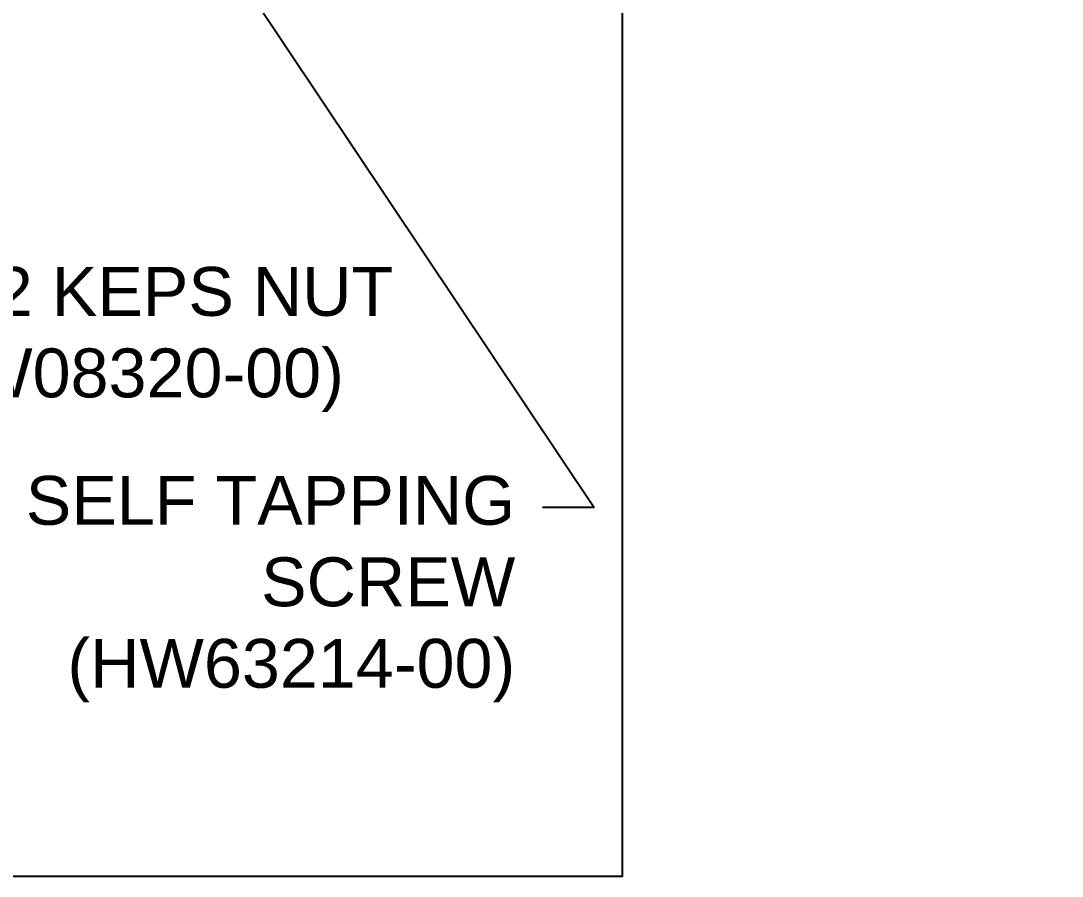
# Model space of a CAD drawing. Extents: x -3.3 to 8.6, y -6.9 to 0.
# Drawn here: x 4.392 to 8.603, y -6.919 to -3.459 of the extents above; entities that cross this region are included whole.
import ezdxf
from ezdxf import colors
from ezdxf.entities.mleader import LeaderData, LeaderLine
from ezdxf.math import Vec2, Vec3

# ---------------------------------------------------------------- set-up
doc = ezdxf.new("R2010")
doc.units = 0
doc.header["$LTSCALE"] = 0.5
doc.header["$MEASUREMENT"] = 0
doc.layers.add('FAB DWG', color=221, linetype='CONTINUOUS')
doc.layers.add('Text-Unprinted', color=131, linetype='CONTINUOUS', plot=False)
doc.styles.add('LSAD_Standard', font='arial.ttf')

msp = doc.modelspace()

# ---------------------------------------------------------------- linework, layer by layer
at = {"layer": 'Text-Unprinted', "ltscale": 0.5, "transparency": 16777216}
msp.add_lwpolyline([(6.8246, 0), (0, 0), (0, -6.9185), (6.8246, -6.9185)], close=True, dxfattribs=at)

# ---------------------------------------------------------------- leaders
at = {"layer": 'FAB DWG', "ltscale": 0.5, "transparency": 16777216}
ml = msp.add_multileader_mtext('Standard', dxfattribs=at)
ml.set_content('8-32 KEPS NUT\\P(HW08320-00)', color=256, style='LSAD_Standard')
ml.set_leader_properties()
ml.build(insert=Vec2(0, 0))
ml.multileader.update_dxf_attribs({"text_left_attachment_type": 2, "dogleg_length": 0.36, "arrow_head_size": 0.2284})
ctx = ml.context
ctx.base_point, ctx.char_height, ctx.arrow_head_size, ctx.landing_gap_size, ctx.plane_origin = Vec3(3.7774, -4.7508), 0.197711, 0.2284, 0.1096, Vec3(8.3368, 10.9848)
ctx.left_attachment = 2
notes = []
notes.append((ctx, [(0, (1, 1, 0), (3.5675, -4.7508), (1, 0), 0.2098, [(0, [(4.614, -3.0013), (4.0546, -2.7423)], 0, [])])]))
ctx.mtext.insert, ctx.mtext.width, ctx.mtext.defined_height, ctx.mtext.flow_direction = Vec3(3.887, -4.4547), 4.716156, 0.7905, 5
ml = msp.add_multileader_mtext('Standard', dxfattribs=at)
ml.set_content('6-32 SELF TAPPING SCREW\\P(HW63214-00)', color=256, style='LSAD_Standard')
ml.set_leader_properties()
ml.build(insert=Vec2(0, 0))
ml.multileader.update_dxf_attribs({"text_left_attachment_type": 2, "dogleg_length": 0.36, "arrow_head_size": 0.2284})
ctx = ml.context
ctx.base_point, ctx.char_height, ctx.arrow_head_size, ctx.landing_gap_size, ctx.plane_origin = Vec3(3.6996, -5.7622), 0.197711, 0.2284, 0.1096, Vec3(9.0342, 11.7267)
ctx.left_attachment, ctx.text_align_type = 2, 2
notes.append((ctx, [(1, (1, 1, 0), (6.7106, -5.4276), (-1, 0), 0.2098, [(0, [(5.5781, -3.3315), (5.1026, -3.0229)], 0, [])])]))
ctx.mtext.insert, ctx.mtext.width, ctx.mtext.defined_height, ctx.mtext.alignment, ctx.mtext.flow_direction = Vec3(6.3911, -5.2997), 2.997522, 0.7905, 3, 5
for ctx, leaders in notes:
    for number, flags, end, landing, length, lines in leaders:
        leader = LeaderData()
        leader.index, (leader.has_last_leader_line, leader.has_dogleg_vector, leader.attachment_direction) = number, flags
        leader.last_leader_point, leader.dogleg_vector, leader.dogleg_length = Vec3(end), Vec3(landing), length
        for number, points, colour, breaks in lines:
            line = LeaderLine()
            line.index, line.vertices, line.color, line.breaks = number, Vec3.list(points), colors.encode_raw_color(colour), breaks
            leader.lines.append(line)
        ctx.leaders.append(leader)

doc.saveas('drawing.dxf')
